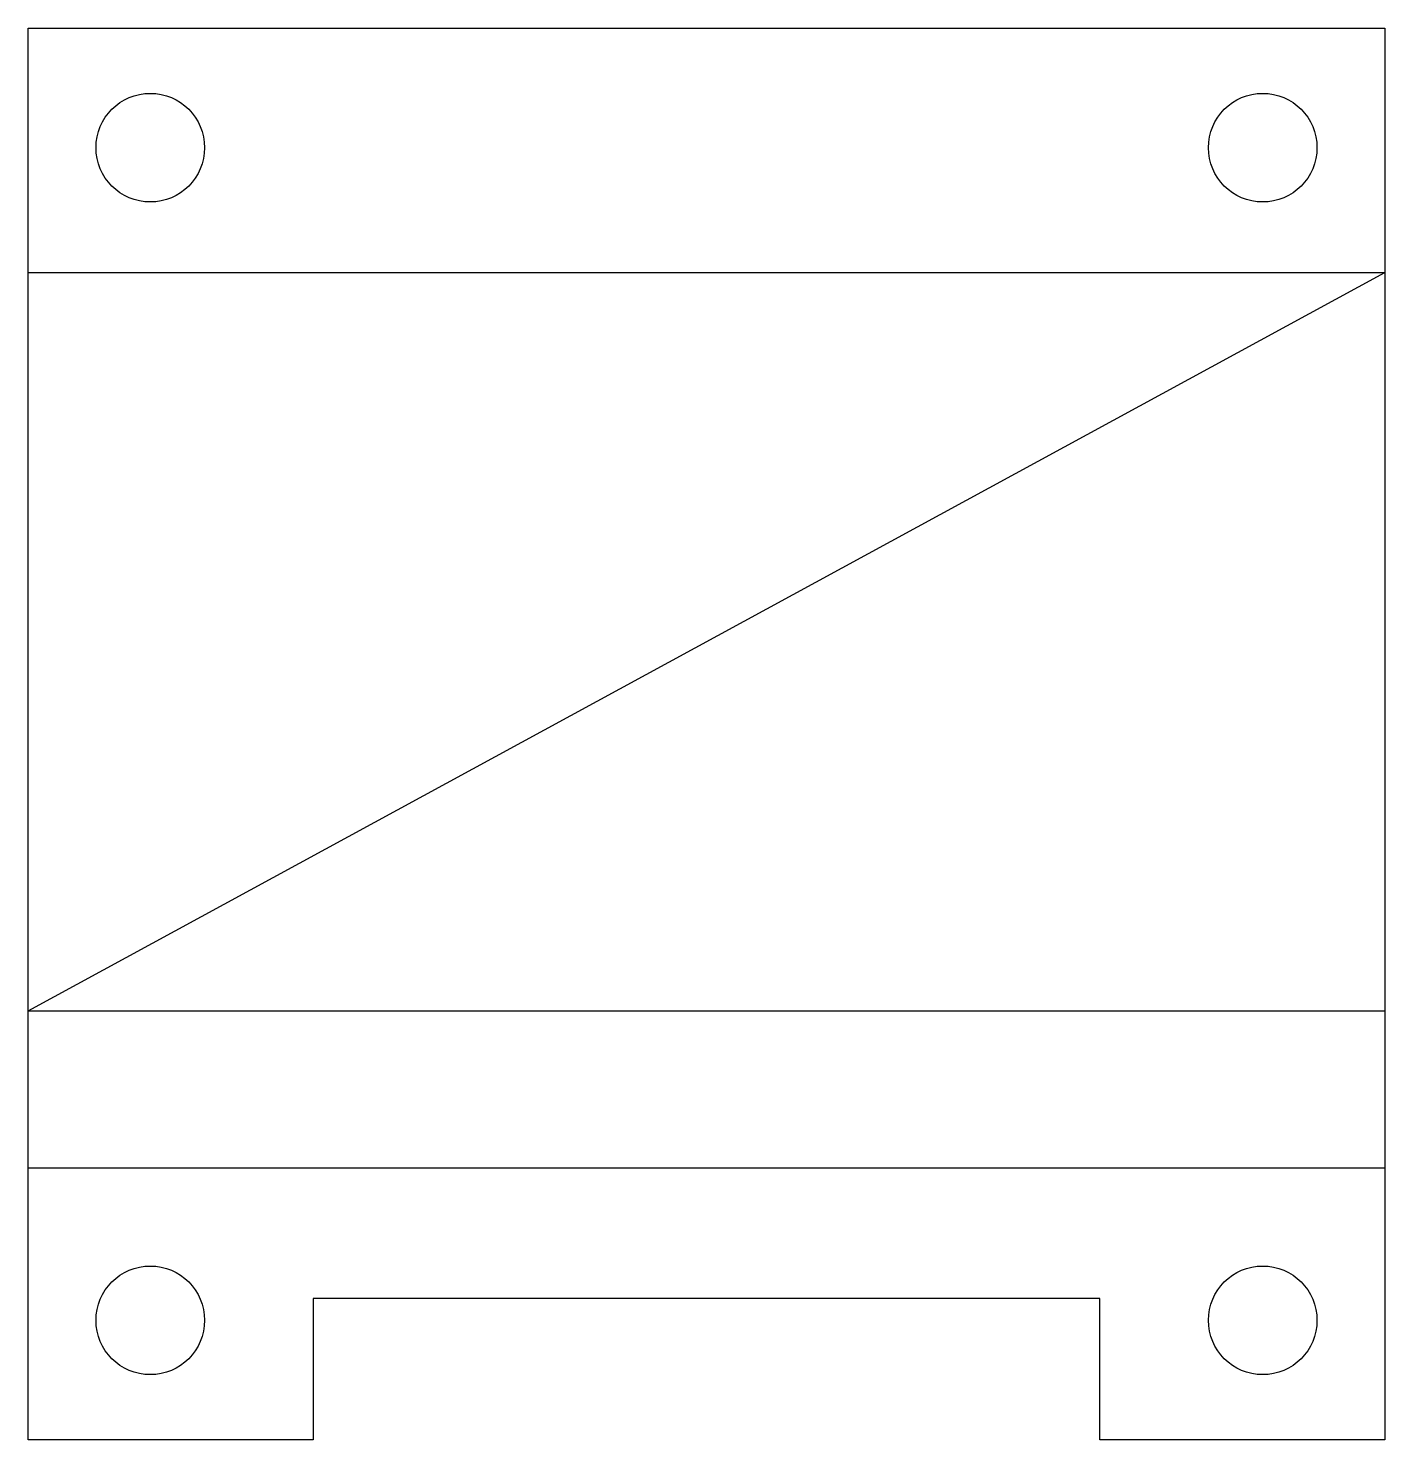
# Model space of a CAD drawing. Header units: millimetres. Extents: x -8.5 to 16.5, y -25 to 1.
import ezdxf

# ---------------------------------------------------------------- set-up
doc = ezdxf.new("R2010")
doc.units = ezdxf.units.MM
doc.layers.get('0').update_dxf_attribs({"true_color": 0xffffff})

msp = doc.modelspace()

# ---------------------------------------------------------------- linework, layer by layer
for p, q in [((-8.5, 1), (16.5, 1)), ((-8.5, -3.5), (-8.5, 1)), ((16.5, 1), (16.5, -3.5)), ((-8.5, -3.5), (16.5, -3.5)), ((-8.5, -17.1), (-8.5, -3.5)), ((-8.5, -17.1), (16.5, -3.5)), ((16.5, -3.5), (16.5, -17.1)), ((-8.5, -20), (-8.5, -17.1)), ((-8.5, -17.1), (16.5, -17.1)), ((16.5, -17.1), (16.5, -20)), ((-8.5, -25), (-8.5, -20)), ((16.5, -20), (-8.5, -20)), ((16.5, -20), (16.5, -25)), ((11.25, -22.4), (-3.25, -22.4)), ((-3.25, -22.4), (-3.25, -25)), ((11.25, -25), (11.25, -22.4)), ((-3.25, -25), (-8.5, -25)), ((16.5, -25), (11.25, -25))]:
    msp.add_line(p, q)
for centre in [(-6.25, -1.2), (14.25, -1.2), (-6.25, -22.8), (14.25, -22.8)]:
    msp.add_circle(centre, 1)

doc.saveas('drawing.dxf')
